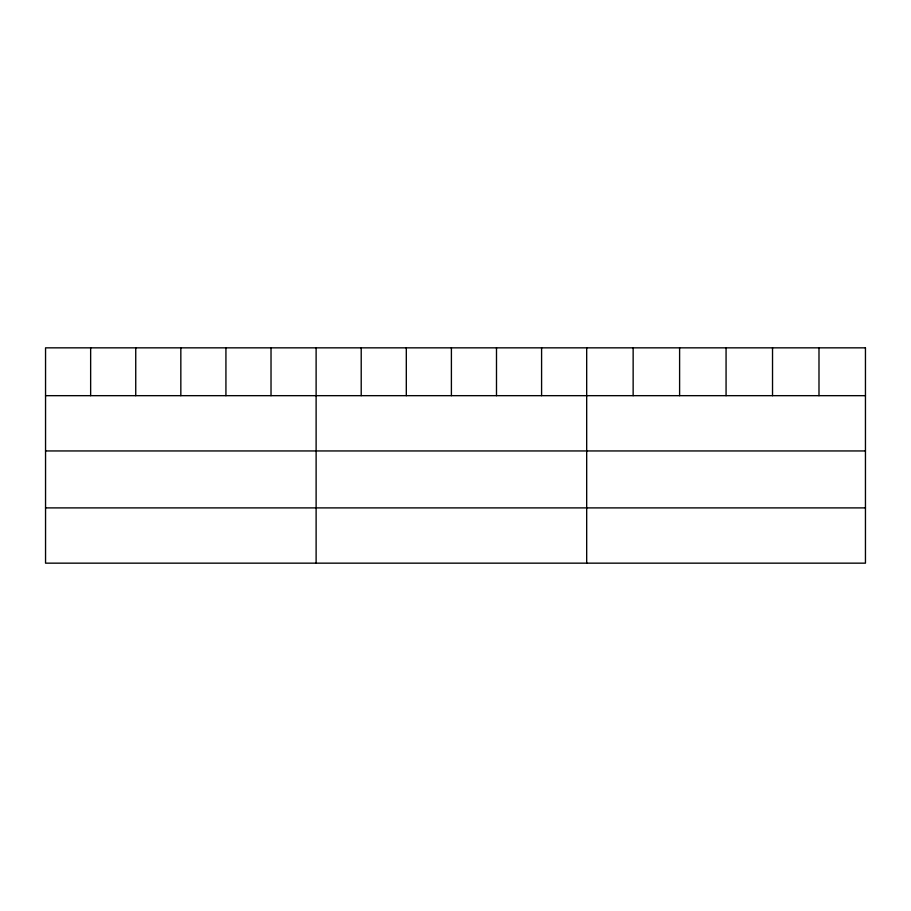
<?xml version="1.0" encoding="UTF-8"?>
<svg xmlns="http://www.w3.org/2000/svg" width="911" height="911" viewBox="0 0 911 911"><rect width="100%" height="100%" fill="white"/><g stroke="black" fill="none" stroke-linecap="round" stroke-linejoin="round"><path stroke-width="1.37" d="M45.55 395.67L865.45 395.67M45.55 450.945L865.45 450.945M45.55 507.894L865.45 507.894M818.989 347.843L818.989 395.67M772.528 347.843L772.528 395.67M726.067 347.843L726.067 395.67M679.606 347.843L679.606 395.67M633.145 347.843L633.145 395.67M586.684 347.843L586.684 563.157M541.59 347.843L541.59 395.67M496.495 347.843L496.495 395.67M451.4 347.843L451.4 395.67M406.306 347.843L406.306 395.67M361.211 347.843L361.211 395.67M316.117 347.843L316.117 563.157M271.022 347.843L271.022 395.67M225.928 347.843L225.928 395.67M180.834 347.843L180.834 395.67M135.739 347.843L135.739 395.67M90.644 347.843L90.644 395.67M865.45 347.843L45.55 347.843L45.55 563.157L865.45 563.157L865.45 347.843"/></g></svg>
